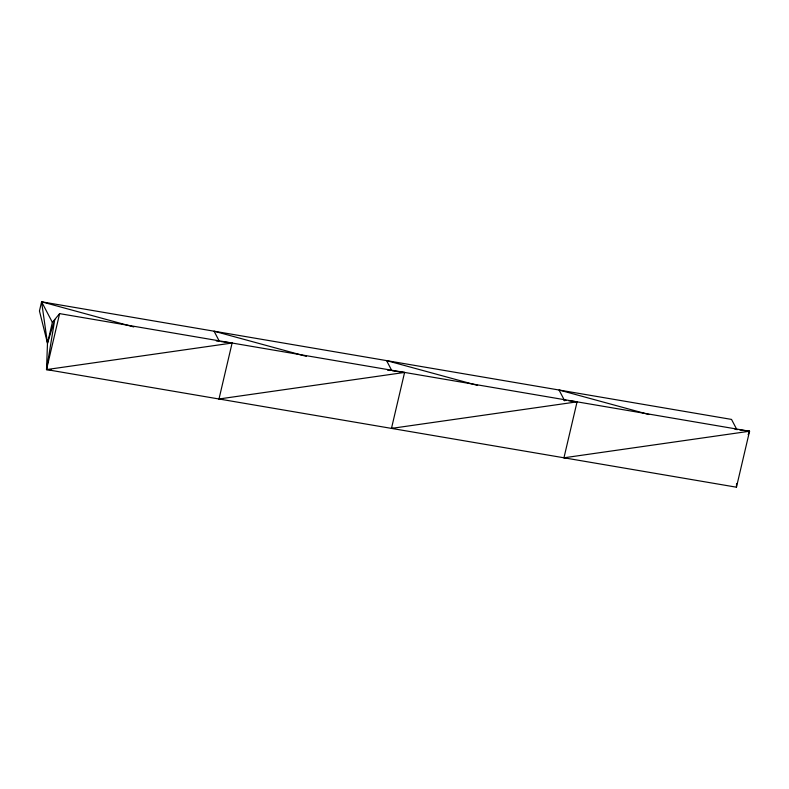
<?xml version="1.0" encoding="UTF-8"?>
<svg xmlns="http://www.w3.org/2000/svg" width="789" height="789" viewBox="0 0 789 789"><rect width="100%" height="100%" fill="white"/><g stroke="black" fill="none" stroke-linecap="round" stroke-linejoin="round"><path stroke-width="1.18" d="M133.814 326.952L41.6 301.802L47.488 343.235L46.512 369.587L736.443 487.198L749.55 431.238L59.619 313.627L52.37 322.366L47.488 343.235L39.45 310.965L41.6 301.802L731.521 419.413L736.63 429.157M736.443 487.198L736.571 483.608M59.619 313.627L46.512 369.587L51.433 369.676M222.685 399.056L218.997 398.987L232.104 343.028L221.176 341.578M393.938 428.437L391.472 428.397L404.589 372.438L392.439 370.82M566.423 457.837L563.957 457.798L577.065 401.838L568.563 400.704M47.488 343.235L54.786 319.466L46.512 369.587L232.104 343.028M748.15 434.65L749.55 431.238L739.835 429.946M218.997 398.987L404.589 372.438M391.472 428.397L577.065 401.838M563.957 457.798L749.55 431.238M216.314 340.937L218.74 341.252M387.586 370.169L390.013 370.495M563.711 400.062L566.137 400.378M734.973 429.305L737.409 429.62M648.903 414.511L559.046 390.013L564.717 400.832M477.601 385.426L386.561 360.603L391.669 370.347M306.3 356.352L214.075 331.202L219.184 340.947M41.6 301.802L52.37 322.366"/></g></svg>
